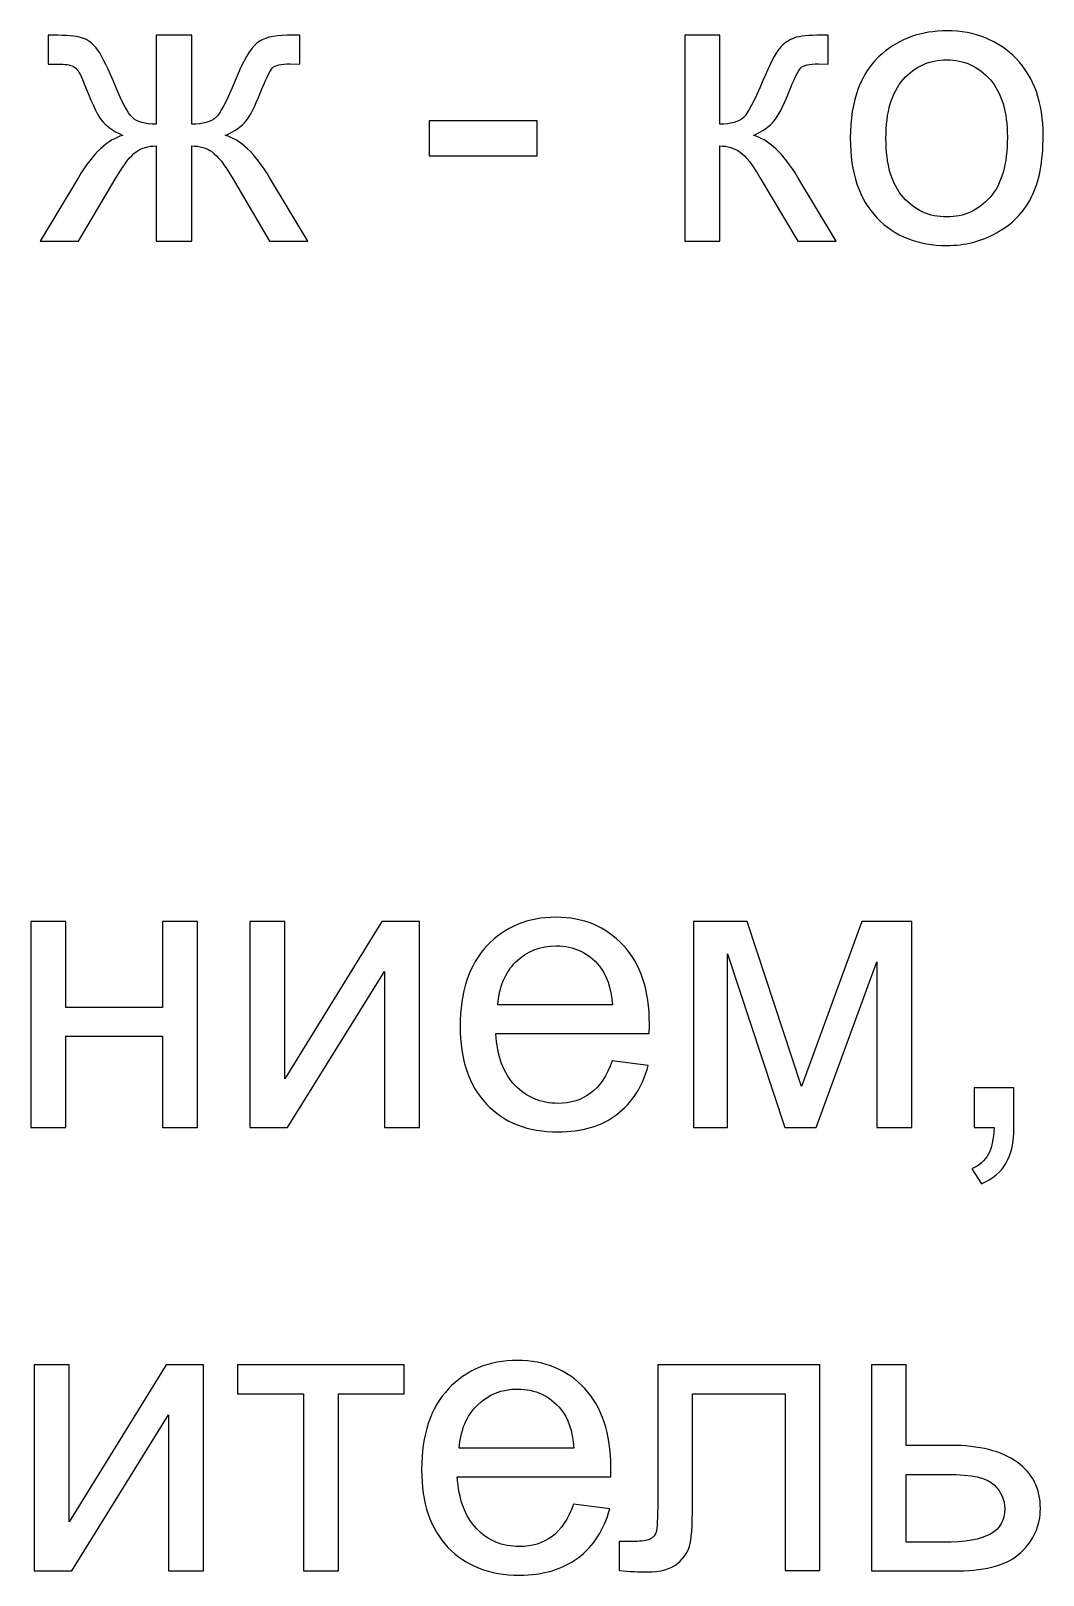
# Model space of a CAD drawing. Header units: centimetres. Extents: x 259 to 610, y 357 to 1252.
# Drawn here: x 303.67 to 312.67, y 1001.68 to 1015.42 of the extents above; entities that cross this region are included whole.
import ezdxf

# ---------------------------------------------------------------- set-up
doc = ezdxf.new("R2010")
doc.units = ezdxf.units.CM
doc.header["$MEASUREMENT"] = 0
doc.layers.add('layer 1', color=7, linetype='Continuous')

msp = doc.modelspace()

# ---------------------------------------------------------------- linework, layer by layer
at = {"layer": 'layer 1', "color": 250}
for points, knots in [([(305.10405, 1015.37762), (305.10405, 1015.37762), (305.10405, 1014.5874), (305.10405, 1014.5874), (305.10405, 1014.5874), (305.20401, 1014.5874), (305.27456, 1014.60622), (305.31513, 1014.64326), (305.31513, 1014.64326), (305.3557, 1014.68089), (305.41391, 1014.79084), (305.48917, 1014.97428), (305.48917, 1014.97428), (305.55972, 1015.14832), (305.62381, 1015.25885), (305.68143, 1015.30707), (305.68143, 1015.30707), (305.73788, 1015.3541), (305.82725, 1015.37762), (305.95013, 1015.37762), (305.95013, 1015.37762), (305.95013, 1015.37762), (306.06361, 1015.37762), (306.06361, 1015.37762), (306.06361, 1015.37762), (306.06361, 1015.37762), (306.06361, 1015.12186), (306.06361, 1015.12186), (306.06361, 1015.12186), (306.06361, 1015.12186), (305.97953, 1015.12362), (305.97953, 1015.12362), (305.97953, 1015.12362), (305.89662, 1015.12362), (305.8443, 1015.11128), (305.82137, 1015.08717), (305.82137, 1015.08717), (305.79726, 1015.06189), (305.76022, 1014.98663), (305.71083, 1014.86139), (305.71083, 1014.86139), (305.66497, 1014.74145), (305.62263, 1014.65913), (305.58383, 1014.61268), (305.58383, 1014.61268), (305.54502, 1014.56682), (305.48388, 1014.52508), (305.40156, 1014.48686), (305.40156, 1014.48686), (305.53562, 1014.451), (305.66614, 1014.32694), (305.79373, 1014.11409), (305.79373, 1014.11409), (305.79373, 1014.11409), (306.13416, 1013.54671), (306.13416, 1013.54671), (306.13416, 1013.54671), (306.13416, 1013.54671), (305.79314, 1013.54671), (305.79314, 1013.54671), (305.79314, 1013.54671), (305.79314, 1013.54671), (305.46153, 1014.11351), (305.46153, 1014.11351), (305.46153, 1014.11351), (305.39392, 1014.22875), (305.33453, 1014.304), (305.28456, 1014.33987), (305.28456, 1014.33987), (305.23399, 1014.37574), (305.17402, 1014.39337), (305.10405, 1014.39337), (305.10405, 1014.39337), (305.10405, 1014.39337), (305.10405, 1013.54671), (305.10405, 1013.54671), (305.10405, 1013.54671), (305.10405, 1013.54671), (304.78655, 1013.54671), (304.78655, 1013.54671), (304.78655, 1013.54671), (304.78655, 1013.54671), (304.78655, 1014.39337), (304.78655, 1014.39337), (304.78655, 1014.39337), (304.71776, 1014.39337), (304.65838, 1014.37574), (304.6084, 1014.34046), (304.6084, 1014.34046), (304.55784, 1014.30518), (304.49904, 1014.22933), (304.43201, 1014.11292), (304.43201, 1014.11292), (304.43201, 1014.11292), (304.09746, 1013.54671), (304.09746, 1013.54671), (304.09746, 1013.54671), (304.09746, 1013.54671), (303.75644, 1013.54671), (303.75644, 1013.54671), (303.75644, 1013.54671), (303.75644, 1013.54671), (304.0957, 1014.11409), (304.0957, 1014.11409), (304.0957, 1014.11409), (304.22446, 1014.32694), (304.35617, 1014.451), (304.49022, 1014.48686), (304.49022, 1014.48686), (304.3985, 1014.52919), (304.33382, 1014.57564), (304.29737, 1014.62562), (304.29737, 1014.62562), (304.26033, 1014.6756), (304.20565, 1014.79495), (304.13215, 1014.98369), (304.13215, 1014.98369), (304.10687, 1015.04719), (304.07982, 1015.08599), (304.05101, 1015.1001), (304.05101, 1015.1001), (304.02103, 1015.1148), (303.97693, 1015.12186), (303.91813, 1015.12186), (303.91813, 1015.12186), (303.90343, 1015.12186), (303.87286, 1015.12127), (303.827, 1015.1201), (303.827, 1015.1201), (303.827, 1015.1201), (303.827, 1015.37762), (303.827, 1015.37762), (303.827, 1015.37762), (303.827, 1015.37762), (303.86992, 1015.37762), (303.86992, 1015.37762), (303.86992, 1015.37762), (303.98987, 1015.37762), (304.07394, 1015.37057), (304.12274, 1015.35587), (304.12274, 1015.35587), (304.17155, 1015.34176), (304.21505, 1015.31118), (304.25386, 1015.26473), (304.25386, 1015.26473), (304.29208, 1015.21829), (304.34205, 1015.12186), (304.4032, 1014.97428), (304.4032, 1014.97428), (304.47787, 1014.79378), (304.53549, 1014.68442), (304.57548, 1014.64561), (304.57548, 1014.64561), (304.61546, 1014.6068), (304.68601, 1014.5874), (304.78655, 1014.5874), (304.78655, 1014.5874), (304.78655, 1014.5874), (304.78655, 1015.37762), (304.78655, 1015.37762), (304.78655, 1015.37762), (304.78655, 1015.37762), (305.10405, 1015.37762), (305.10405, 1015.37762)], [0, 0, 0, 0, 0.02380952, 0.02380952, 0.02380952, 0.02380952, 0.04761905, 0.04761905, 0.04761905, 0.04761905, 0.07142857, 0.07142857, 0.07142857, 0.07142857, 0.0952381, 0.0952381, 0.0952381, 0.0952381, 0.11904762, 0.11904762, 0.11904762, 0.11904762, 0.14285714, 0.14285714, 0.14285714, 0.14285714, 0.16666667, 0.16666667, 0.16666667, 0.16666667, 0.19047619, 0.19047619, 0.19047619, 0.19047619, 0.21428571, 0.21428571, 0.21428571, 0.21428571, 0.23809524, 0.23809524, 0.23809524, 0.23809524, 0.26190476, 0.26190476, 0.26190476, 0.26190476, 0.28571429, 0.28571429, 0.28571429, 0.28571429, 0.30952381, 0.30952381, 0.30952381, 0.30952381, 0.33333333, 0.33333333, 0.33333333, 0.33333333, 0.35714286, 0.35714286, 0.35714286, 0.35714286, 0.38095238, 0.38095238, 0.38095238, 0.38095238, 0.4047619, 0.4047619, 0.4047619, 0.4047619, 0.42857143, 0.42857143, 0.42857143, 0.42857143, 0.45238095, 0.45238095, 0.45238095, 0.45238095, 0.47619048, 0.47619048, 0.47619048, 0.47619048, 0.5, 0.5, 0.5, 0.5, 0.52380952, 0.52380952, 0.52380952, 0.52380952, 0.54761905, 0.54761905, 0.54761905, 0.54761905, 0.57142857, 0.57142857, 0.57142857, 0.57142857, 0.5952381, 0.5952381, 0.5952381, 0.5952381, 0.61904762, 0.61904762, 0.61904762, 0.61904762, 0.64285714, 0.64285714, 0.64285714, 0.64285714, 0.66666667, 0.66666667, 0.66666667, 0.66666667, 0.69047619, 0.69047619, 0.69047619, 0.69047619, 0.71428571, 0.71428571, 0.71428571, 0.71428571, 0.73809524, 0.73809524, 0.73809524, 0.73809524, 0.76190476, 0.76190476, 0.76190476, 0.76190476, 0.78571429, 0.78571429, 0.78571429, 0.78571429, 0.80952381, 0.80952381, 0.80952381, 0.80952381, 0.83333333, 0.83333333, 0.83333333, 0.83333333, 0.85714286, 0.85714286, 0.85714286, 0.85714286, 0.88095238, 0.88095238, 0.88095238, 0.88095238, 0.9047619, 0.9047619, 0.9047619, 0.9047619, 0.92857143, 0.92857143, 0.92857143, 0.92857143, 0.95238095, 0.95238095, 0.95238095, 0.95238095, 1, 1, 1, 1]), ([(309.4879, 1015.37762), (309.4879, 1015.37762), (309.79834, 1015.37762), (309.79834, 1015.37762), (309.79834, 1015.37762), (309.79834, 1015.37762), (309.79834, 1014.5874), (309.79834, 1014.5874), (309.79834, 1014.5874), (309.89712, 1014.5874), (309.9665, 1014.60622), (310.00648, 1014.64443), (310.00648, 1014.64443), (310.04587, 1014.68206), (310.10408, 1014.79201), (310.18169, 1014.97487), (310.18169, 1014.97487), (310.24284, 1015.11951), (310.29223, 1015.21476), (310.32986, 1015.26062), (310.32986, 1015.26062), (310.36807, 1015.30648), (310.41158, 1015.33764), (310.46097, 1015.35352), (310.46097, 1015.35352), (310.51095, 1015.36939), (310.59032, 1015.37762), (310.6991, 1015.37762), (310.6991, 1015.37762), (310.6991, 1015.37762), (310.76142, 1015.37762), (310.76142, 1015.37762), (310.76142, 1015.37762), (310.76142, 1015.37762), (310.76142, 1015.12186), (310.76142, 1015.12186), (310.76142, 1015.12186), (310.76142, 1015.12186), (310.67499, 1015.12362), (310.67499, 1015.12362), (310.67499, 1015.12362), (310.59326, 1015.12362), (310.54093, 1015.11128), (310.518, 1015.08717), (310.518, 1015.08717), (310.4939, 1015.06189), (310.45686, 1014.98663), (310.40747, 1014.86139), (310.40747, 1014.86139), (310.36043, 1014.74145), (310.31751, 1014.65855), (310.27812, 1014.61268), (310.27812, 1014.61268), (310.23931, 1014.56682), (310.17875, 1014.52508), (310.09702, 1014.48686), (310.09702, 1014.48686), (310.23049, 1014.451), (310.36219, 1014.32694), (310.49155, 1014.11409), (310.49155, 1014.11409), (310.49155, 1014.11409), (310.83198, 1013.54671), (310.83198, 1013.54671), (310.83198, 1013.54671), (310.83198, 1013.54671), (310.49096, 1013.54671), (310.49096, 1013.54671), (310.49096, 1013.54671), (310.49096, 1013.54671), (310.15523, 1014.11233), (310.15523, 1014.11233), (310.15523, 1014.11233), (310.08762, 1014.22698), (310.02882, 1014.30224), (309.97884, 1014.33869), (309.97884, 1014.33869), (309.92828, 1014.37515), (309.86831, 1014.39337), (309.79834, 1014.39337), (309.79834, 1014.39337), (309.79834, 1014.39337), (309.79834, 1013.54671), (309.79834, 1013.54671), (309.79834, 1013.54671), (309.79834, 1013.54671), (309.4879, 1013.54671), (309.4879, 1013.54671), (309.4879, 1013.54671), (309.4879, 1013.54671), (309.4879, 1015.37762), (309.4879, 1015.37762)], [0, 0, 0, 0, 0.04166667, 0.04166667, 0.04166667, 0.04166667, 0.08333333, 0.08333333, 0.08333333, 0.08333333, 0.125, 0.125, 0.125, 0.125, 0.16666667, 0.16666667, 0.16666667, 0.16666667, 0.20833333, 0.20833333, 0.20833333, 0.20833333, 0.25, 0.25, 0.25, 0.25, 0.29166667, 0.29166667, 0.29166667, 0.29166667, 0.33333333, 0.33333333, 0.33333333, 0.33333333, 0.375, 0.375, 0.375, 0.375, 0.41666667, 0.41666667, 0.41666667, 0.41666667, 0.45833333, 0.45833333, 0.45833333, 0.45833333, 0.5, 0.5, 0.5, 0.5, 0.54166667, 0.54166667, 0.54166667, 0.54166667, 0.58333333, 0.58333333, 0.58333333, 0.58333333, 0.625, 0.625, 0.625, 0.625, 0.66666667, 0.66666667, 0.66666667, 0.66666667, 0.70833333, 0.70833333, 0.70833333, 0.70833333, 0.75, 0.75, 0.75, 0.75, 0.79166667, 0.79166667, 0.79166667, 0.79166667, 0.83333333, 0.83333333, 0.83333333, 0.83333333, 0.875, 0.875, 0.875, 0.875, 0.91666667, 0.91666667, 0.91666667, 0.91666667, 1, 1, 1, 1]), ([(310.9578, 1014.46217), (310.9578, 1014.80024), (311.05187, 1015.05072), (311.24061, 1015.21358), (311.24061, 1015.21358), (311.39759, 1015.34881), (311.58986, 1015.41643), (311.81622, 1015.41643), (311.81622, 1015.41643), (312.06728, 1015.41643), (312.27307, 1015.33411), (312.43299, 1015.16948), (312.43299, 1015.16948), (312.59233, 1015.00544), (312.67229, 1014.7779), (312.67229, 1014.48804), (312.67229, 1014.48804), (312.67229, 1014.25285), (312.63701, 1014.06823), (312.56646, 1013.93359), (312.56646, 1013.93359), (312.4959, 1013.79895), (312.39301, 1013.69429), (312.25778, 1013.61962), (312.25778, 1013.61962), (312.12314, 1013.54495), (311.97556, 1013.5079), (311.81622, 1013.5079), (311.81622, 1013.5079), (311.55987, 1013.5079), (311.35291, 1013.58963), (311.19474, 1013.75367), (311.19474, 1013.75367), (311.03658, 1013.91771), (310.9578, 1014.15407), (310.9578, 1014.46217)], [0, 0, 0, 0, 0.1, 0.1, 0.1, 0.1, 0.2, 0.2, 0.2, 0.2, 0.3, 0.3, 0.3, 0.3, 0.4, 0.4, 0.4, 0.4, 0.5, 0.5, 0.5, 0.5, 0.6, 0.6, 0.6, 0.6, 0.7, 0.7, 0.7, 0.7, 0.8, 0.8, 0.8, 0.8, 1, 1, 1, 1]), ([(311.2753, 1014.46158), (311.2753, 1014.22757), (311.32645, 1014.05236), (311.42875, 1013.93653), (311.42875, 1013.93653), (311.53165, 1013.82011), (311.66041, 1013.7619), (311.81622, 1013.7619), (311.81622, 1013.7619), (311.97027, 1013.7619), (312.09844, 1013.82011), (312.20134, 1013.93712), (312.20134, 1013.93712), (312.30364, 1014.05412), (312.35479, 1014.23227), (312.35479, 1014.47157), (312.35479, 1014.47157), (312.35479, 1014.69735), (312.30305, 1014.86845), (312.20016, 1014.98428), (312.20016, 1014.98428), (312.09727, 1015.10069), (311.96909, 1015.1589), (311.81622, 1015.1589), (311.81622, 1015.1589), (311.66041, 1015.1589), (311.53165, 1015.10128), (311.42875, 1014.98545), (311.42875, 1014.98545), (311.32645, 1014.86962), (311.2753, 1014.695), (311.2753, 1014.46158)], [0, 0, 0, 0, 0.11111111, 0.11111111, 0.11111111, 0.11111111, 0.22222222, 0.22222222, 0.22222222, 0.22222222, 0.33333333, 0.33333333, 0.33333333, 0.33333333, 0.44444444, 0.44444444, 0.44444444, 0.44444444, 0.55555556, 0.55555556, 0.55555556, 0.55555556, 0.66666667, 0.66666667, 0.66666667, 0.66666667, 0.77777778, 0.77777778, 0.77777778, 0.77777778, 1, 1, 1, 1]), ([(307.21307, 1014.30518), (307.21307, 1014.30518), (307.21307, 1014.61562), (307.21307, 1014.61562), (307.21307, 1014.61562), (307.21307, 1014.61562), (308.17262, 1014.61562), (308.17262, 1014.61562), (308.17262, 1014.61562), (308.17262, 1014.61562), (308.17262, 1014.30518), (308.17262, 1014.30518), (308.17262, 1014.30518), (308.17262, 1014.30518), (307.21307, 1014.30518), (307.21307, 1014.30518)], [0, 0, 0, 0, 0.2, 0.2, 0.2, 0.2, 0.4, 0.4, 0.4, 0.4, 0.6, 0.6, 0.6, 0.6, 1, 1, 1, 1]), ([(308.84054, 1006.25716), (308.84054, 1006.25716), (309.16157, 1006.21482), (309.16157, 1006.21482), (309.16157, 1006.21482), (309.11159, 1006.02844), (309.01811, 1005.88321), (308.8817, 1005.78032), (308.8817, 1005.78032), (308.74529, 1005.67743), (308.57126, 1005.62568), (308.359, 1005.62568), (308.359, 1005.62568), (308.09207, 1005.62568), (307.8804, 1005.708), (307.724, 1005.87263), (307.724, 1005.87263), (307.56761, 1006.03667), (307.48941, 1006.26774), (307.48941, 1006.56466), (307.48941, 1006.56466), (307.48941, 1006.87158), (307.56819, 1007.11029), (307.72636, 1007.27962), (307.72636, 1007.27962), (307.88452, 1007.44954), (308.08972, 1007.53421), (308.34195, 1007.53421), (308.34195, 1007.53421), (308.58596, 1007.53421), (308.78527, 1007.45131), (308.93991, 1007.28491), (308.93991, 1007.28491), (309.09454, 1007.11852), (309.17215, 1006.88451), (309.17215, 1006.58289), (309.17215, 1006.58289), (309.17215, 1006.56466), (309.17157, 1006.53703), (309.17039, 1006.50057), (309.17039, 1006.50057), (309.17039, 1006.50057), (307.80691, 1006.50057), (307.80691, 1006.50057), (307.80691, 1006.50057), (307.81867, 1006.30008), (307.87511, 1006.14603), (307.97742, 1006.03961), (307.97742, 1006.03961), (308.07913, 1005.93319), (308.20672, 1005.87968), (308.359, 1005.87968), (308.359, 1005.87968), (308.47248, 1005.87968), (308.56949, 1005.90967), (308.64946, 1005.96964), (308.64946, 1005.96964), (308.73001, 1006.02961), (308.79351, 1006.12545), (308.84054, 1006.25716)], [0, 0, 0, 0, 0.0625, 0.0625, 0.0625, 0.0625, 0.125, 0.125, 0.125, 0.125, 0.1875, 0.1875, 0.1875, 0.1875, 0.25, 0.25, 0.25, 0.25, 0.3125, 0.3125, 0.3125, 0.3125, 0.375, 0.375, 0.375, 0.375, 0.4375, 0.4375, 0.4375, 0.4375, 0.5, 0.5, 0.5, 0.5, 0.5625, 0.5625, 0.5625, 0.5625, 0.625, 0.625, 0.625, 0.625, 0.6875, 0.6875, 0.6875, 0.6875, 0.75, 0.75, 0.75, 0.75, 0.8125, 0.8125, 0.8125, 0.8125, 0.875, 0.875, 0.875, 0.875, 1, 1, 1, 1]), ([(303.67294, 1007.4954), (303.67294, 1007.4954), (303.98339, 1007.4954), (303.98339, 1007.4954), (303.98339, 1007.4954), (303.98339, 1007.4954), (303.98339, 1006.7334), (303.98339, 1006.7334), (303.98339, 1006.7334), (303.98339, 1006.7334), (304.84416, 1006.7334), (304.84416, 1006.7334), (304.84416, 1006.7334), (304.84416, 1006.7334), (304.84416, 1007.4954), (304.84416, 1007.4954), (304.84416, 1007.4954), (304.84416, 1007.4954), (305.15461, 1007.4954), (305.15461, 1007.4954), (305.15461, 1007.4954), (305.15461, 1007.4954), (305.15461, 1005.66449), (305.15461, 1005.66449), (305.15461, 1005.66449), (305.15461, 1005.66449), (304.84416, 1005.66449), (304.84416, 1005.66449), (304.84416, 1005.66449), (304.84416, 1005.66449), (304.84416, 1006.47588), (304.84416, 1006.47588), (304.84416, 1006.47588), (304.84416, 1006.47588), (303.98339, 1006.47588), (303.98339, 1006.47588), (303.98339, 1006.47588), (303.98339, 1006.47588), (303.98339, 1005.66449), (303.98339, 1005.66449), (303.98339, 1005.66449), (303.98339, 1005.66449), (303.67294, 1005.66449), (303.67294, 1005.66449), (303.67294, 1005.66449), (303.67294, 1005.66449), (303.67294, 1007.4954), (303.67294, 1007.4954)], [0, 0, 0, 0, 0.07692308, 0.07692308, 0.07692308, 0.07692308, 0.15384615, 0.15384615, 0.15384615, 0.15384615, 0.23076923, 0.23076923, 0.23076923, 0.23076923, 0.30769231, 0.30769231, 0.30769231, 0.30769231, 0.38461538, 0.38461538, 0.38461538, 0.38461538, 0.46153846, 0.46153846, 0.46153846, 0.46153846, 0.53846154, 0.53846154, 0.53846154, 0.53846154, 0.61538462, 0.61538462, 0.61538462, 0.61538462, 0.69230769, 0.69230769, 0.69230769, 0.69230769, 0.76923077, 0.76923077, 0.76923077, 0.76923077, 0.84615385, 0.84615385, 0.84615385, 0.84615385, 1, 1, 1, 1]), ([(305.62086, 1007.4954), (305.62086, 1007.4954), (305.93131, 1007.4954), (305.93131, 1007.4954), (305.93131, 1007.4954), (305.93131, 1007.4954), (305.93131, 1006.09899), (305.93131, 1006.09899), (305.93131, 1006.09899), (305.93131, 1006.09899), (306.79385, 1007.4954), (306.79385, 1007.4954), (306.79385, 1007.4954), (306.79385, 1007.4954), (307.12722, 1007.4954), (307.12722, 1007.4954), (307.12722, 1007.4954), (307.12722, 1007.4954), (307.12722, 1005.66449), (307.12722, 1005.66449), (307.12722, 1005.66449), (307.12722, 1005.66449), (306.81678, 1005.66449), (306.81678, 1005.66449), (306.81678, 1005.66449), (306.81678, 1005.66449), (306.81678, 1007.05208), (306.81678, 1007.05208), (306.81678, 1007.05208), (306.81678, 1007.05208), (305.95541, 1005.66449), (305.95541, 1005.66449), (305.95541, 1005.66449), (305.95541, 1005.66449), (305.62086, 1005.66449), (305.62086, 1005.66449), (305.62086, 1005.66449), (305.62086, 1005.66449), (305.62086, 1007.4954), (305.62086, 1007.4954)], [0, 0, 0, 0, 0.09090909, 0.09090909, 0.09090909, 0.09090909, 0.18181818, 0.18181818, 0.18181818, 0.18181818, 0.27272727, 0.27272727, 0.27272727, 0.27272727, 0.36363636, 0.36363636, 0.36363636, 0.36363636, 0.45454545, 0.45454545, 0.45454545, 0.45454545, 0.54545455, 0.54545455, 0.54545455, 0.54545455, 0.63636364, 0.63636364, 0.63636364, 0.63636364, 0.72727273, 0.72727273, 0.72727273, 0.72727273, 0.81818182, 0.81818182, 0.81818182, 0.81818182, 1, 1, 1, 1]), ([(309.56433, 1007.4954), (309.56433, 1007.4954), (310.04175, 1007.4954), (310.04175, 1007.4954), (310.04175, 1007.4954), (310.04175, 1007.4954), (310.52564, 1006.0302), (310.52564, 1006.0302), (310.52564, 1006.0302), (310.52564, 1006.0302), (311.06128, 1007.4954), (311.06128, 1007.4954), (311.06128, 1007.4954), (311.06128, 1007.4954), (311.5046, 1007.4954), (311.5046, 1007.4954), (311.5046, 1007.4954), (311.5046, 1007.4954), (311.5046, 1005.66449), (311.5046, 1005.66449), (311.5046, 1005.66449), (311.5046, 1005.66449), (311.19416, 1005.66449), (311.19416, 1005.66449), (311.19416, 1005.66449), (311.19416, 1005.66449), (311.19416, 1007.13851), (311.19416, 1007.13851), (311.19416, 1007.13851), (311.19416, 1007.13851), (310.655, 1005.66449), (310.655, 1005.66449), (310.655, 1005.66449), (310.655, 1005.66449), (310.37748, 1005.66449), (310.37748, 1005.66449), (310.37748, 1005.66449), (310.37748, 1005.66449), (309.86771, 1007.20907), (309.86771, 1007.20907), (309.86771, 1007.20907), (309.86771, 1007.20907), (309.86771, 1005.66449), (309.86771, 1005.66449), (309.86771, 1005.66449), (309.86771, 1005.66449), (309.56433, 1005.66449), (309.56433, 1005.66449), (309.56433, 1005.66449), (309.56433, 1005.66449), (309.56433, 1007.4954), (309.56433, 1007.4954)], [0, 0, 0, 0, 0.07142857, 0.07142857, 0.07142857, 0.07142857, 0.14285714, 0.14285714, 0.14285714, 0.14285714, 0.21428571, 0.21428571, 0.21428571, 0.21428571, 0.28571429, 0.28571429, 0.28571429, 0.28571429, 0.35714286, 0.35714286, 0.35714286, 0.35714286, 0.42857143, 0.42857143, 0.42857143, 0.42857143, 0.5, 0.5, 0.5, 0.5, 0.57142857, 0.57142857, 0.57142857, 0.57142857, 0.64285714, 0.64285714, 0.64285714, 0.64285714, 0.71428571, 0.71428571, 0.71428571, 0.71428571, 0.78571429, 0.78571429, 0.78571429, 0.78571429, 0.85714286, 0.85714286, 0.85714286, 0.85714286, 1, 1, 1, 1]), ([(307.82455, 1006.75457), (307.82455, 1006.75457), (308.84407, 1006.75457), (308.84407, 1006.75457), (308.84407, 1006.75457), (308.83055, 1006.90862), (308.79115, 1007.02386), (308.72707, 1007.10088), (308.72707, 1007.10088), (308.62888, 1007.22024), (308.5007, 1007.28021), (308.34372, 1007.28021), (308.34372, 1007.28021), (308.20143, 1007.28021), (308.08207, 1007.23258), (307.98506, 1007.13733), (307.98506, 1007.13733), (307.88863, 1007.04208), (307.83513, 1006.9145), (307.82455, 1006.75457)], [0, 0, 0, 0, 0.16666667, 0.16666667, 0.16666667, 0.16666667, 0.33333333, 0.33333333, 0.33333333, 0.33333333, 0.5, 0.5, 0.5, 0.5, 0.66666667, 0.66666667, 0.66666667, 0.66666667, 1, 1, 1, 1]), ([(312.06022, 1005.66449), (312.06022, 1005.66449), (312.06022, 1006.01727), (312.06022, 1006.01727), (312.06022, 1006.01727), (312.06022, 1006.01727), (312.413, 1006.01727), (312.413, 1006.01727), (312.413, 1006.01727), (312.413, 1006.01727), (312.413, 1005.66449), (312.413, 1005.66449), (312.413, 1005.66449), (312.413, 1005.53455), (312.39007, 1005.42931), (312.34362, 1005.34934), (312.34362, 1005.34934), (312.29776, 1005.26938), (312.22426, 1005.20706), (312.12372, 1005.16355), (312.12372, 1005.16355), (312.12372, 1005.16355), (312.03905, 1005.2976), (312.03905, 1005.2976), (312.03905, 1005.2976), (312.10491, 1005.32641), (312.15312, 1005.36875), (312.18369, 1005.42401), (312.18369, 1005.42401), (312.21486, 1005.47987), (312.23249, 1005.55983), (312.23602, 1005.66449), (312.23602, 1005.66449), (312.23602, 1005.66449), (312.06022, 1005.66449), (312.06022, 1005.66449)], [0, 0, 0, 0, 0.1, 0.1, 0.1, 0.1, 0.2, 0.2, 0.2, 0.2, 0.3, 0.3, 0.3, 0.3, 0.4, 0.4, 0.4, 0.4, 0.5, 0.5, 0.5, 0.5, 0.6, 0.6, 0.6, 0.6, 0.7, 0.7, 0.7, 0.7, 0.8, 0.8, 0.8, 0.8, 1, 1, 1, 1]), ([(303.70174, 1003.55429), (303.70174, 1003.55429), (304.01219, 1003.55429), (304.01219, 1003.55429), (304.01219, 1003.55429), (304.01219, 1003.55429), (304.01219, 1002.15788), (304.01219, 1002.15788), (304.01219, 1002.15788), (304.01219, 1002.15788), (304.87473, 1003.55429), (304.87473, 1003.55429), (304.87473, 1003.55429), (304.87473, 1003.55429), (305.2081, 1003.55429), (305.2081, 1003.55429), (305.2081, 1003.55429), (305.2081, 1003.55429), (305.2081, 1001.72338), (305.2081, 1001.72338), (305.2081, 1001.72338), (305.2081, 1001.72338), (304.89766, 1001.72338), (304.89766, 1001.72338), (304.89766, 1001.72338), (304.89766, 1001.72338), (304.89766, 1003.11097), (304.89766, 1003.11097), (304.89766, 1003.11097), (304.89766, 1003.11097), (304.03629, 1001.72338), (304.03629, 1001.72338), (304.03629, 1001.72338), (304.03629, 1001.72338), (303.70174, 1001.72338), (303.70174, 1001.72338), (303.70174, 1001.72338), (303.70174, 1001.72338), (303.70174, 1003.55429), (303.70174, 1003.55429)], [0, 0, 0, 0, 0.09090909, 0.09090909, 0.09090909, 0.09090909, 0.18181818, 0.18181818, 0.18181818, 0.18181818, 0.27272727, 0.27272727, 0.27272727, 0.27272727, 0.36363636, 0.36363636, 0.36363636, 0.36363636, 0.45454545, 0.45454545, 0.45454545, 0.45454545, 0.54545455, 0.54545455, 0.54545455, 0.54545455, 0.63636364, 0.63636364, 0.63636364, 0.63636364, 0.72727273, 0.72727273, 0.72727273, 0.72727273, 0.81818182, 0.81818182, 0.81818182, 0.81818182, 1, 1, 1, 1]), ([(305.51032, 1003.55429), (305.51032, 1003.55429), (306.99198, 1003.55429), (306.99198, 1003.55429), (306.99198, 1003.55429), (306.99198, 1003.55429), (306.99198, 1003.29677), (306.99198, 1003.29677), (306.99198, 1003.29677), (306.99198, 1003.29677), (306.40637, 1003.29677), (306.40637, 1003.29677), (306.40637, 1003.29677), (306.40637, 1003.29677), (306.40637, 1001.72338), (306.40637, 1001.72338), (306.40637, 1001.72338), (306.40637, 1001.72338), (306.09593, 1001.72338), (306.09593, 1001.72338), (306.09593, 1001.72338), (306.09593, 1001.72338), (306.09593, 1003.29677), (306.09593, 1003.29677), (306.09593, 1003.29677), (306.09593, 1003.29677), (305.51032, 1003.29677), (305.51032, 1003.29677), (305.51032, 1003.29677), (305.51032, 1003.29677), (305.51032, 1003.55429), (305.51032, 1003.55429)], [0, 0, 0, 0, 0.11111111, 0.11111111, 0.11111111, 0.11111111, 0.22222222, 0.22222222, 0.22222222, 0.22222222, 0.33333333, 0.33333333, 0.33333333, 0.33333333, 0.44444444, 0.44444444, 0.44444444, 0.44444444, 0.55555556, 0.55555556, 0.55555556, 0.55555556, 0.66666667, 0.66666667, 0.66666667, 0.66666667, 0.77777778, 0.77777778, 0.77777778, 0.77777778, 1, 1, 1, 1]), ([(308.49775, 1002.31605), (308.49775, 1002.31605), (308.81878, 1002.27371), (308.81878, 1002.27371), (308.81878, 1002.27371), (308.7688, 1002.08733), (308.67532, 1001.9421), (308.53891, 1001.83921), (308.53891, 1001.83921), (308.4025, 1001.73632), (308.22847, 1001.68457), (308.01621, 1001.68457), (308.01621, 1001.68457), (307.74928, 1001.68457), (307.53761, 1001.76689), (307.38121, 1001.93152), (307.38121, 1001.93152), (307.22482, 1002.09556), (307.14662, 1002.32663), (307.14662, 1002.62355), (307.14662, 1002.62355), (307.14662, 1002.93047), (307.2254, 1003.16918), (307.38357, 1003.33851), (307.38357, 1003.33851), (307.54173, 1003.50843), (307.74693, 1003.5931), (307.99916, 1003.5931), (307.99916, 1003.5931), (308.24317, 1003.5931), (308.44248, 1003.5102), (308.59712, 1003.3438), (308.59712, 1003.3438), (308.75175, 1003.17741), (308.82936, 1002.9434), (308.82936, 1002.64178), (308.82936, 1002.64178), (308.82936, 1002.62355), (308.82878, 1002.59592), (308.8276, 1002.55946), (308.8276, 1002.55946), (308.8276, 1002.55946), (307.46412, 1002.55946), (307.46412, 1002.55946), (307.46412, 1002.55946), (307.47588, 1002.35897), (307.53232, 1002.20492), (307.63463, 1002.0985), (307.63463, 1002.0985), (307.73634, 1001.99208), (307.86393, 1001.93857), (308.01621, 1001.93857), (308.01621, 1001.93857), (308.12969, 1001.93857), (308.2267, 1001.96856), (308.30667, 1002.02853), (308.30667, 1002.02853), (308.38722, 1002.0885), (308.45072, 1002.18434), (308.49775, 1002.31605)], [0, 0, 0, 0, 0.0625, 0.0625, 0.0625, 0.0625, 0.125, 0.125, 0.125, 0.125, 0.1875, 0.1875, 0.1875, 0.1875, 0.25, 0.25, 0.25, 0.25, 0.3125, 0.3125, 0.3125, 0.3125, 0.375, 0.375, 0.375, 0.375, 0.4375, 0.4375, 0.4375, 0.4375, 0.5, 0.5, 0.5, 0.5, 0.5625, 0.5625, 0.5625, 0.5625, 0.625, 0.625, 0.625, 0.625, 0.6875, 0.6875, 0.6875, 0.6875, 0.75, 0.75, 0.75, 0.75, 0.8125, 0.8125, 0.8125, 0.8125, 0.875, 0.875, 0.875, 0.875, 1, 1, 1, 1]), ([(309.24565, 1003.55429), (309.24565, 1003.55429), (310.6885, 1003.55429), (310.6885, 1003.55429), (310.6885, 1003.55429), (310.6885, 1003.55429), (310.6885, 1001.72514), (310.6885, 1001.72514), (310.6885, 1001.72514), (310.6885, 1001.72514), (310.37806, 1001.72514), (310.37806, 1001.72514), (310.37806, 1001.72514), (310.37806, 1001.72514), (310.37806, 1003.29677), (310.37806, 1003.29677), (310.37806, 1003.29677), (310.37806, 1003.29677), (309.55609, 1003.29677), (309.55609, 1003.29677), (309.55609, 1003.29677), (309.55609, 1003.29677), (309.55609, 1002.38601), (309.55609, 1002.38601), (309.55609, 1002.38601), (309.55609, 1002.17376), (309.54904, 1002.03382), (309.53551, 1001.96562), (309.53551, 1001.96562), (309.5214, 1001.898), (309.48377, 1001.83921), (309.42204, 1001.78864), (309.42204, 1001.78864), (309.35971, 1001.73808), (309.27034, 1001.7128), (309.15334, 1001.7128), (309.15334, 1001.7128), (309.08102, 1001.7128), (308.99753, 1001.7175), (308.90345, 1001.72632), (308.90345, 1001.72632), (308.90345, 1001.72632), (308.90345, 1001.98443), (308.90345, 1001.98443), (308.90345, 1001.98443), (308.90345, 1001.98443), (309.03927, 1001.98443), (309.03927, 1001.98443), (309.03927, 1001.98443), (309.10336, 1001.98443), (309.14922, 1001.9909), (309.17686, 1002.00443), (309.17686, 1002.00443), (309.20449, 1002.01736), (309.22272, 1002.03853), (309.23212, 1002.06734), (309.23212, 1002.06734), (309.24094, 1002.09615), (309.24565, 1002.18963), (309.24565, 1002.3478), (309.24565, 1002.3478), (309.24565, 1002.3478), (309.24565, 1003.55429), (309.24565, 1003.55429)], [0, 0, 0, 0, 0.05882353, 0.05882353, 0.05882353, 0.05882353, 0.11764706, 0.11764706, 0.11764706, 0.11764706, 0.17647059, 0.17647059, 0.17647059, 0.17647059, 0.23529412, 0.23529412, 0.23529412, 0.23529412, 0.29411765, 0.29411765, 0.29411765, 0.29411765, 0.35294118, 0.35294118, 0.35294118, 0.35294118, 0.41176471, 0.41176471, 0.41176471, 0.41176471, 0.47058824, 0.47058824, 0.47058824, 0.47058824, 0.52941176, 0.52941176, 0.52941176, 0.52941176, 0.58823529, 0.58823529, 0.58823529, 0.58823529, 0.64705882, 0.64705882, 0.64705882, 0.64705882, 0.70588235, 0.70588235, 0.70588235, 0.70588235, 0.76470588, 0.76470588, 0.76470588, 0.76470588, 0.82352941, 0.82352941, 0.82352941, 0.82352941, 0.88235294, 0.88235294, 0.88235294, 0.88235294, 1, 1, 1, 1]), ([(311.14535, 1003.55429), (311.14535, 1003.55429), (311.45579, 1003.55429), (311.45579, 1003.55429), (311.45579, 1003.55429), (311.45579, 1003.55429), (311.45579, 1002.83816), (311.45579, 1002.83816), (311.45579, 1002.83816), (311.45579, 1002.83816), (311.84855, 1002.83816), (311.84855, 1002.83816), (311.84855, 1002.83816), (312.1049, 1002.83816), (312.30187, 1002.78877), (312.44063, 1002.6894), (312.44063, 1002.6894), (312.5788, 1002.59004), (312.64818, 1002.45304), (312.64818, 1002.27842), (312.64818, 1002.27842), (312.64818, 1002.12555), (312.59056, 1001.99502), (312.47473, 1001.88625), (312.47473, 1001.88625), (312.35949, 1001.77747), (312.17487, 1001.72338), (311.92087, 1001.72338), (311.92087, 1001.72338), (311.92087, 1001.72338), (311.14535, 1001.72338), (311.14535, 1001.72338), (311.14535, 1001.72338), (311.14535, 1001.72338), (311.14535, 1003.55429), (311.14535, 1003.55429)], [0, 0, 0, 0, 0.1, 0.1, 0.1, 0.1, 0.2, 0.2, 0.2, 0.2, 0.3, 0.3, 0.3, 0.3, 0.4, 0.4, 0.4, 0.4, 0.5, 0.5, 0.5, 0.5, 0.6, 0.6, 0.6, 0.6, 0.7, 0.7, 0.7, 0.7, 0.8, 0.8, 0.8, 0.8, 1, 1, 1, 1]), ([(307.48176, 1002.81346), (307.48176, 1002.81346), (308.50128, 1002.81346), (308.50128, 1002.81346), (308.50128, 1002.81346), (308.48776, 1002.96751), (308.44836, 1003.08275), (308.38428, 1003.15977), (308.38428, 1003.15977), (308.28609, 1003.27913), (308.15791, 1003.3391), (308.00093, 1003.3391), (308.00093, 1003.3391), (307.85864, 1003.3391), (307.73928, 1003.29147), (307.64227, 1003.19622), (307.64227, 1003.19622), (307.54584, 1003.10097), (307.49234, 1002.97339), (307.48176, 1002.81346)], [0, 0, 0, 0, 0.16666667, 0.16666667, 0.16666667, 0.16666667, 0.33333333, 0.33333333, 0.33333333, 0.33333333, 0.5, 0.5, 0.5, 0.5, 0.66666667, 0.66666667, 0.66666667, 0.66666667, 1, 1, 1, 1]), ([(311.45579, 1001.97738), (311.45579, 1001.97738), (311.7827, 1001.97738), (311.7827, 1001.97738), (311.7827, 1001.97738), (311.97966, 1001.97738), (312.12019, 1002.00149), (312.20427, 1002.0497), (312.20427, 1002.0497), (312.28834, 1002.09791), (312.33068, 1002.17317), (312.33068, 1002.27548), (312.33068, 1002.27548), (312.33068, 1002.35485), (312.29952, 1002.42541), (312.23719, 1002.48773), (312.23719, 1002.48773), (312.17487, 1002.54947), (312.03729, 1002.58063), (311.82386, 1002.58063), (311.82386, 1002.58063), (311.82386, 1002.58063), (311.45579, 1002.58063), (311.45579, 1002.58063), (311.45579, 1002.58063), (311.45579, 1002.58063), (311.45579, 1001.97738), (311.45579, 1001.97738)], [0, 0, 0, 0, 0.125, 0.125, 0.125, 0.125, 0.25, 0.25, 0.25, 0.25, 0.375, 0.375, 0.375, 0.375, 0.5, 0.5, 0.5, 0.5, 0.625, 0.625, 0.625, 0.625, 0.75, 0.75, 0.75, 0.75, 1, 1, 1, 1])]:
    msp.add_open_spline(points, degree=3, knots=knots, dxfattribs=at)

doc.saveas('drawing.dxf')
